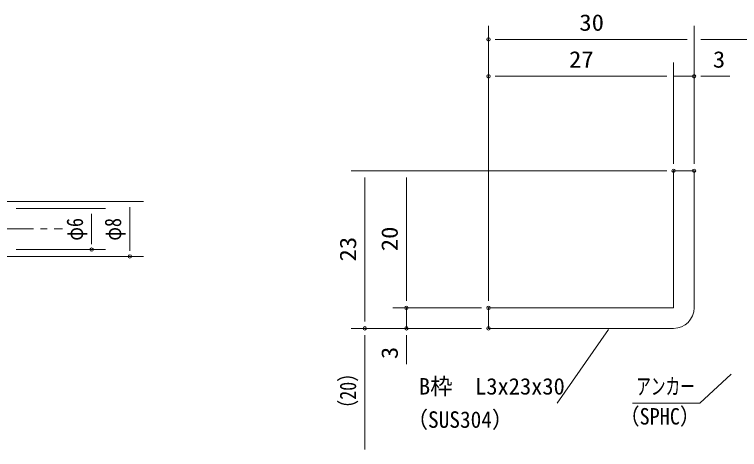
# Model space of a CAD drawing. Units: millimetres, scale not verified. Extents: x -1050 to 1050, y -742 to 742.
# Drawn here: x -222 to 307, y -455 to -137 of the extents above; entities that cross this region are included whole.
import ezdxf
from ezdxf.enums import TextEntityAlignment as Align

# ---------------------------------------------------------------- set-up
doc = ezdxf.new("R2010")
doc.units = ezdxf.units.MM
doc.header["$LTSCALE"] = 5
doc.header["$PDMODE"] = 32
doc.header["$PDSIZE"] = 2.5
doc.linetypes.add('CHAIN1', pattern=[8, 5, -1, 1, -1])
for name, color, linetype, lineweight in [('0-1_寸法注釈', 2, 'Continuous', 9), ('0-3_DEFPOINTS', 134, 'Continuous', 9), ('0-6_中心線', 6, 'CHAIN1', 9), ('0-9_枠', 7, 'Continuous', 9)]:
    doc.layers.add(name, color=color, linetype=linetype, lineweight=lineweight)
doc.styles.add('ＭＳ ゴシック', font='')
doc.styles.get('ＭＳ ゴシック').set_extended_font_data('MS Gothic')

msp = doc.modelspace()

# ---------------------------------------------------------------- linework, layer by layer
at = {"layer": '0-1_寸法注釈'}
for p, q in [((123.93, -346.308), (123.93, -145.474)), ((273.93, -246.308), (273.93, -145.474)), ((273.93, -246.308), (273.93, -145.474)), ((268.93, -155.474), (128.93, -155.474)), ((278.93, -155.474), (365.45, -155.474)), ((123.93, -346.308), (123.93, -172.4)), ((258.93, -246.308), (258.93, -172.4)), ((258.93, -246.308), (258.93, -172.4)), ((273.93, -246.308), (273.93, -172.4)), ((253.93, -182.4), (128.93, -182.4)), ((253.93, -182.4), (248.93, -182.4)), ((258.93, -182.4), (273.93, -182.4)), ((278.93, -182.4), (300.043, -182.4)), ((253.93, -251.308), (23.705, -251.308)), ((253.93, -251.308), (54.081, -251.308)), ((33.705, -256.308), (33.705, -361.308)), ((64.081, -256.308), (64.081, -346.308)), ((-270.45, -273.808), (-127.687, -273.808)), ((-220.45, -278.808), (-155.522, -278.808)), ((-137.687, -277.808), (-137.687, -309.808)), ((-165.522, -282.808), (-165.522, -304.808)), ((-220.45, -308.808), (-155.522, -308.808)), ((-270.45, -313.808), (-127.687, -313.808)), ((64.081, -346.308), (64.081, -341.308)), ((118.93, -351.308), (54.081, -351.308)), ((118.93, -351.308), (54.081, -351.308)), ((64.081, -351.308), (64.081, -366.308)), ((118.93, -366.308), (23.705, -366.308)), ((118.93, -366.308), (23.705, -366.308)), ((118.93, -366.308), (54.081, -366.308)), ((174.029, -420.898), (211.499, -367.129)), ((33.705, -454.697), (33.705, -371.308)), ((64.081, -371.308), (64.081, -392.422))]:
    msp.add_line(p, q, dxfattribs=at)
msp.add_lwpolyline([(229.04, -420.928), (278.094, -420.928), (300.899, -399.689)], dxfattribs=at)
at = {"layer": '0-3_DEFPOINTS'}
for p in [(123.93, -155.474), (123.93, -182.4), (273.93, -182.4), (258.93, -251.308), (273.93, -251.308), (273.93, -251.308), (-165.522, -308.808), (-137.687, -313.808), (64.081, -351.308), (123.93, -351.308), (33.705, -366.308), (64.081, -366.308), (123.93, -366.308)]:
    msp.add_point(p, dxfattribs=at)
at = {"layer": '0-6_中心線'}
msp.add_line((-792.921, -293.808), (-186.852, -293.808), dxfattribs=at)
at = {"layer": '0-9_枠'}
for p, q in [((258.93, -351.308), (258.93, -251.308)), ((258.93, -251.308), (273.93, -251.308)), ((273.93, -251.308), (273.93, -351.308)), ((123.93, -351.308), (258.93, -351.308)), ((123.93, -351.308), (123.93, -366.308)), ((123.93, -366.308), (258.93, -366.308))]:
    msp.add_line(p, q, dxfattribs=at)
msp.add_arc((258.93, -351.308), 15, 270, 0, dxfattribs=at)

# ---------------------------------------------------------------- texts
at = {"layer": '0-1_寸法注釈', "color": 7, "style": 'ＭＳ ゴシック'}
for s, width, p in [('30', 1.1, (190.197, -152.787)), ('27', 1.1, (182.697, -179.713)), ('3', 1.1, (287.62, -179.713)), ('アンカー', 0.65, (231.746, -418.241)), ('（SPHC）', 0.9, (219.385, -440.094)), ('（SUS304）', 0.95, (64.267, -442.479))]:
    msp.add_text(s, height=12.02, dxfattribs=dict(at, width=width)).set_placement(p, align=Align.BOTTOM_LEFT)
for s, width, p in [('φ6', 0.8, (-168.209, -302.323)), ('φ8', 0.8, (-140.374, -302.323)), ('20', 1.1, (61.394, -310.042)), ('23', 1.1, (31.017, -317.542)), ('3', 1.1, (61.394, -388.732)), ('（20）', 0.8, (31.017, -431.517))]:
    msp.add_text(s, height=12.02, rotation=90, dxfattribs=dict(at, width=width)).set_placement(p, align=Align.BOTTOM_LEFT)
msp.add_text('B枠\u3000L3x23x30', height=12.02, dxfattribs=at).set_placement((73.225, -418.211), align=Align.BOTTOM_LEFT)

doc.saveas('drawing.dxf')
